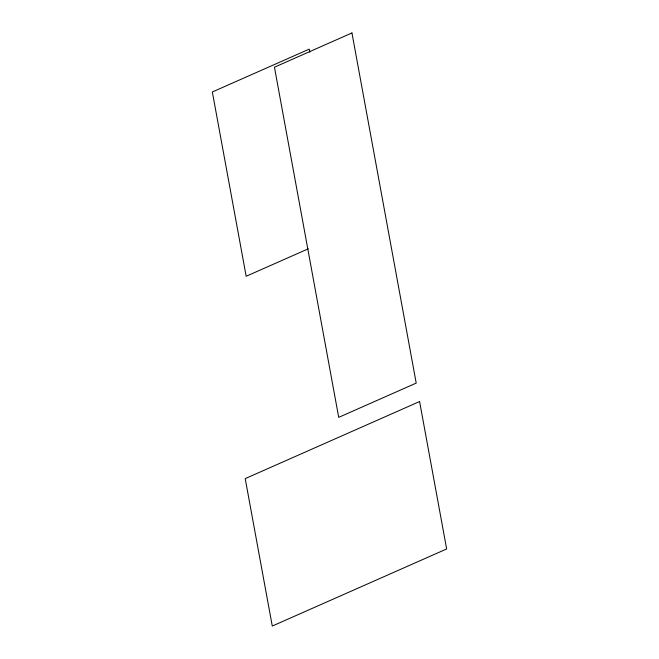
<?xml version="1.0" encoding="UTF-8"?>
<svg xmlns="http://www.w3.org/2000/svg" width="659" height="659" viewBox="0 0 659 659"><rect width="100%" height="100%" fill="white"/><g stroke="black" fill="none" stroke-linecap="round" stroke-linejoin="round"><path stroke-width="0.99" d="M308.247 248.822L246.169 276.261L212.346 91.972L309.228 49.145L309.779 52.185M351.947 32.95L274.449 67.21L338.71 417.361L416.208 383.101L351.947 32.95M419.594 401.529L245.214 478.615L272.274 626.05L446.654 548.963L419.594 401.529"/></g></svg>
